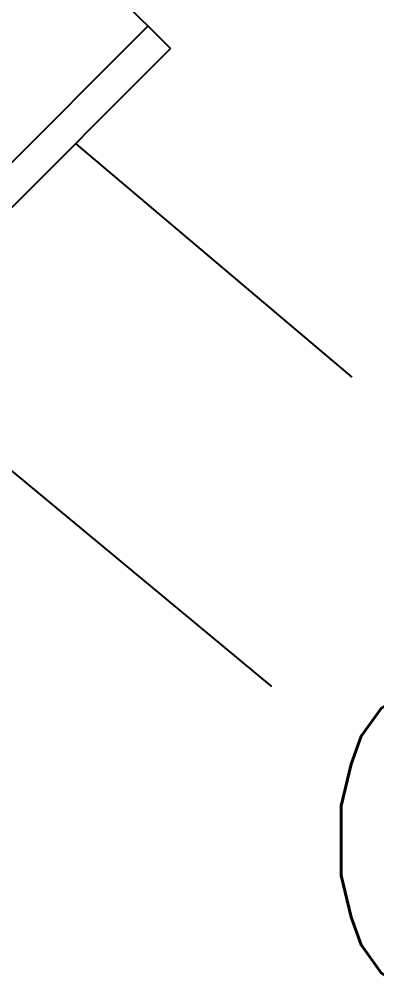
# Model space of a CAD drawing. Header units: inches. Extents: x -1293886 to -986005, y -15154 to 203628.
# Drawn here: x -1238868 to -1238562, y 85731 to 86560 of the extents above; entities that cross this region are included whole.
import ezdxf

# ---------------------------------------------------------------- set-up
doc = ezdxf.new("R2010")
doc.units = ezdxf.units.IN
doc.header["$LTSCALE"] = 100
doc.header["$MEASUREMENT"] = 0
doc.layers.add('W_DIM', color=4, linetype='Continuous')
doc.styles.get("Standard").update_dxf_attribs({"font": 'txt.shx', "bigfont": 'bzhz.shx'})
doc.dimstyles.get("Standard").update_dxf_attribs({"dimtxt": 0.18, "dimasz": 0.18, "dimexe": 0.18, "dimexo": 0.0625, "dimgap": 0.09, "dimtad": 0, "dimtih": 1, "dimtoh": 1, "dimdec": 4, "dimzin": 0, "dimdsep": 46, "dimtxsty": 'Standard', "dimcen": 0.09, "dimadec": 0, "dimazin": 0, "dimtfac": 1, "dimtdec": 4, "dimtofl": 0, "dimtmove": 0, "dimatfit": 3, "dimfxl": 0, "dimtolj": 1, "dimtzin": 0, "dimarcsym": 0})

# ---------------------------------------------------------------- blocks, each defined once
blk = doc.blocks.new('1111')
at = {"layer": 'W_DIM', "color": 7}
for p, q in [((-2278320.48, 1711131.49), (-2278224.43, 1711035.44)), ((-2278243.71, 1711054.72), (-2278407.75, 1710890.68)), ((-2278415.07, 1710844.8), (-2278224.43, 1711035.44))]:
    blk.add_line(p, q, dxfattribs=at)
at = {"layer": 'W_DIM', "color": 7, "width": 0.8}
blk.add_text('CB型槽钢', height=250, dxfattribs=at).set_placement((-2278104.07, 1710232.33))
at = {"layer": 'W_DIM', "color": 7}
for points in [[(-2278305.57, 1710953.77), (-2278069.11, 1710754.04)], [(-2278362.52, 1710675.64), (-2278137.87, 1710489.34)]]:
    blk.add_leader(points, dimstyle='Standard', override={"dimgap": 20}, dxfattribs=at)

msp = doc.modelspace()

# ---------------------------------------------------------------- block references
at = {"layer": 'W_DIM'}
msp.add_blockref('1111', (1039485.65, -1624500.72), dxfattribs=at)

doc.saveas('drawing.dxf')
